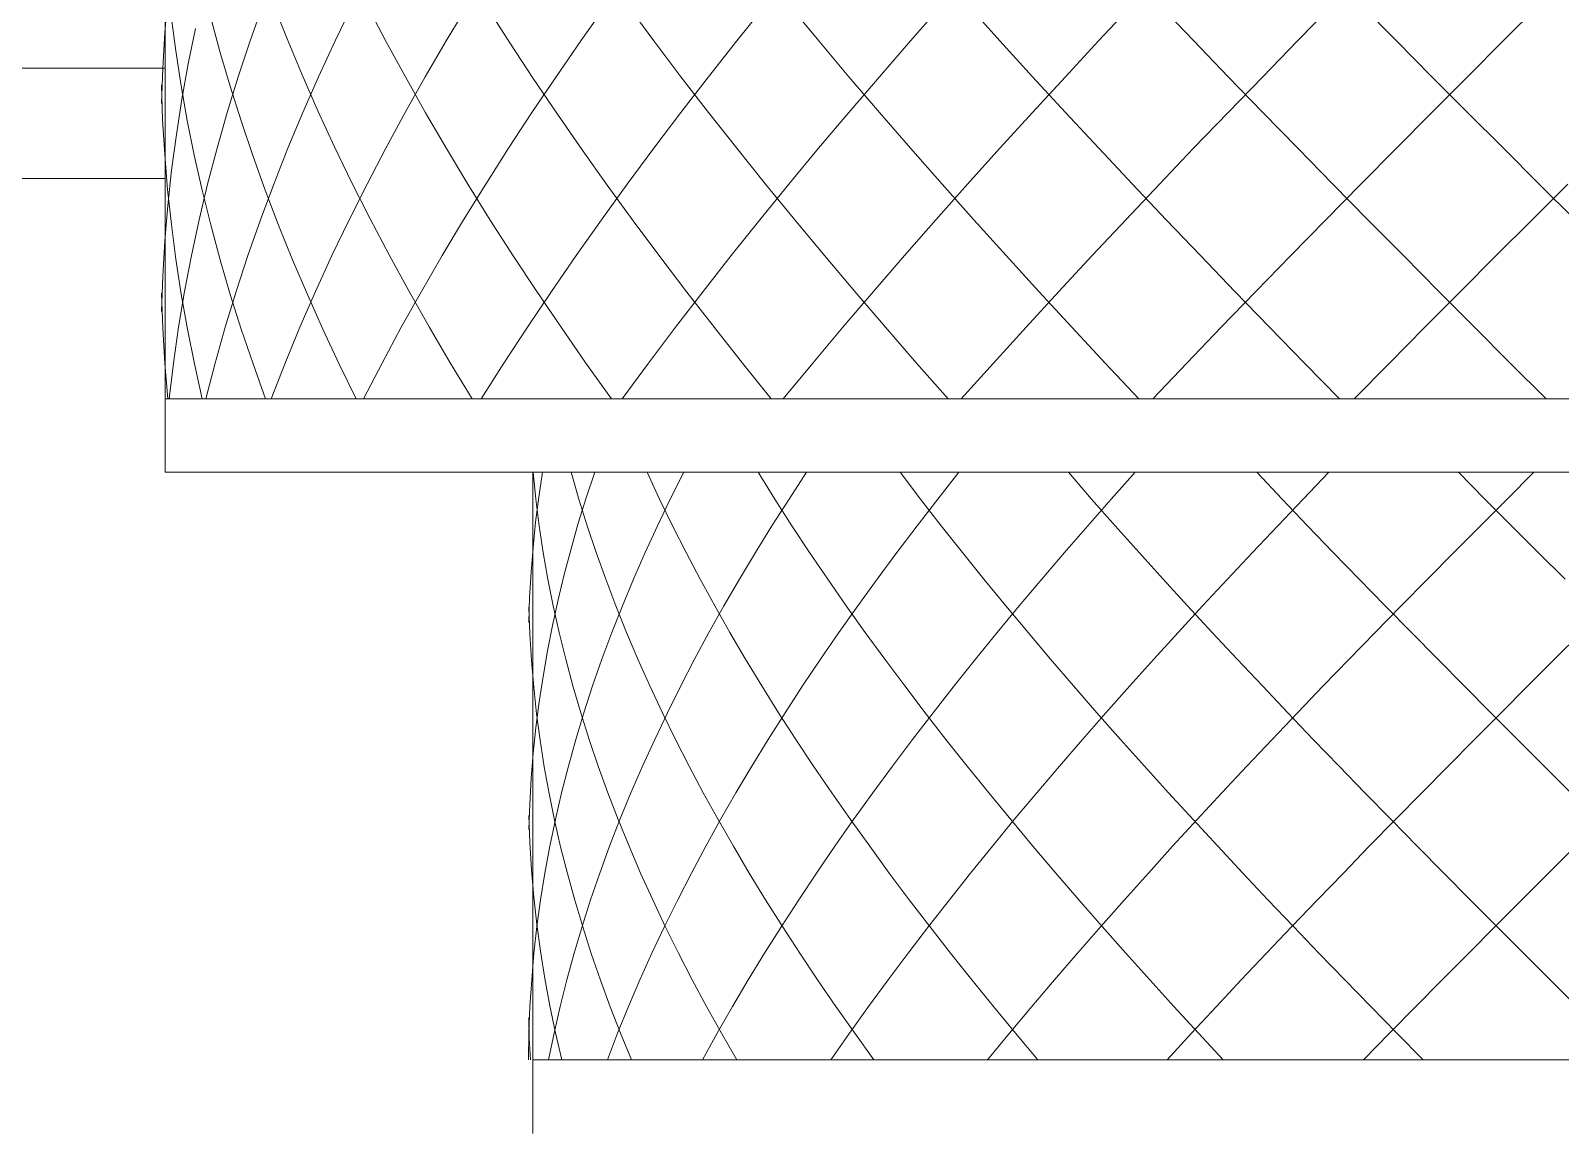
# Model space of a CAD drawing. Header units: millimetres. Extents: x -13140 to 14823, y 100 to 6213.
# Drawn here: x -10478 to -10269.9, y 2480 to 2630.1 of the extents above; entities that cross this region are included whole.
import ezdxf

# ---------------------------------------------------------------- set-up
doc = ezdxf.new("R2010")
doc.units = ezdxf.units.MM
doc.layers.add('A-GENM', color=13, linetype='Continuous', lineweight=9)
doc.layers.add('E-LITE-EQPM', color=33, linetype='Continuous', lineweight=9)

# ---------------------------------------------------------------- blocks, each defined once
blk = doc.blocks.new('Quadro Henri Matisse Papiers Decoupés X - Grande_ Moldura Preta-4391426-ELEVAÇÃO 1 SUÍTE')
at = {"layer": 'A-GENM', "color": 55}
for p, q in [((-10798.98, 2625), (-10459.65, 2625)), ((-10459.65, 2610), (-10783.98, 2610))]:
    blk.add_line(p, q, dxfattribs=at)
blk = doc.blocks.new('FP_5-ELEVAÇÃO 1 SUÍTE')
at = {"layer": 'E-LITE-EQPM'}
for p, q in [((-10459.65, 2770), (-10459.65, 2580)), ((-10459.71, 2629.85), (-10459.3, 2634.69)), ((-10448.1, 2628.72), (-10446.37, 2633.59)), ((-10443.08, 2629.01), (-10445.01, 2633.92)), ((-10436.53, 2628.72), (-10434.17, 2633.59)), ((-10429.62, 2628.67), (-10432.16, 2633.54)), ((-10421.43, 2628.72), (-10418.5, 2633.59)), ((-10412.76, 2628.44), (-10415.85, 2633.28)), ((-10403.1, 2628.72), (-10399.65, 2633.59)), ((-10393.18, 2628.72), (-10396.78, 2633.59)), ((-10381.91, 2628.72), (-10378, 2633.59)), ((-10370.75, 2628.72), (-10374.78, 2633.59)), ((-10358.28, 2628.72), (-10353.99, 2633.59)), ((-10346.1, 2628.72), (-10350.48, 2633.59)), ((-10332.67, 2628.72), (-10328.1, 2633.59)), ((-10319.72, 2628.72), (-10324.37, 2633.59)), ((-10305.61, 2628.72), (-10300.84, 2633.59)), ((-10292.15, 2628.72), (-10296.96, 2633.59)), ((-10277.63, 2628.72), (-10272.76, 2633.59)), ((-10458.21, 2627.36), (-10458.83, 2632.09)), ((-10452.21, 2627.3), (-10453.48, 2632.03)), ((-10460, 2625.02), (-10459.71, 2629.85)), ((-10456.53, 2625.58), (-10455.55, 2630.4)), ((-10449.71, 2623.85), (-10448.1, 2628.72)), ((-10441.03, 2624.11), (-10443.08, 2629.01)), ((-10438.78, 2623.85), (-10436.53, 2628.72)), ((-10426.98, 2623.81), (-10429.62, 2628.67)), ((-10424.27, 2623.85), (-10421.43, 2628.72)), ((-10406.48, 2623.85), (-10403.1, 2628.72)), ((-10389.49, 2623.85), (-10393.18, 2628.72)), ((-10385.75, 2623.85), (-10381.91, 2628.72)), ((-10366.65, 2623.85), (-10370.75, 2628.72)), ((-10362.5, 2623.85), (-10358.28, 2628.72)), ((-10341.66, 2623.85), (-10346.1, 2628.72)), ((-10337.2, 2623.85), (-10332.67, 2628.72)), ((-10315.05, 2623.85), (-10319.72, 2628.72)), ((-10310.35, 2623.85), (-10305.61, 2628.72)), ((-10287.32, 2623.85), (-10292.15, 2628.72)), ((-10282.49, 2623.85), (-10277.63, 2628.72)), ((-10457.48, 2622.62), (-10458.21, 2627.36)), ((-10450.83, 2622.57), (-10452.21, 2627.3)), ((-10409.58, 2623.59), (-10412.76, 2628.44)), ((-10460.17, 2620.19), (-10460, 2625.02)), ((-10457.39, 2620.77), (-10456.53, 2625.58)), ((-10460.01, 2617.99), (-10460.18, 2622.74)), ((-10456.65, 2617.89), (-10457.48, 2622.62)), ((-10451.22, 2618.97), (-10449.71, 2623.85)), ((-10449.34, 2617.84), (-10450.83, 2622.57)), ((-10438.88, 2619.21), (-10441.03, 2624.11)), ((-10440.93, 2618.97), (-10438.78, 2623.85)), ((-10427.01, 2618.97), (-10424.27, 2623.85)), ((-10424.24, 2618.94), (-10426.98, 2623.81)), ((-10409.76, 2618.97), (-10406.48, 2623.85)), ((-10406.31, 2618.75), (-10409.58, 2623.59)), ((-10389.51, 2618.97), (-10385.75, 2623.85)), ((-10385.73, 2618.97), (-10389.49, 2623.85)), ((-10366.67, 2618.97), (-10362.5, 2623.85)), ((-10362.48, 2618.97), (-10366.65, 2623.85)), ((-10341.69, 2618.97), (-10337.2, 2623.85)), ((-10337.18, 2618.97), (-10341.66, 2623.85)), ((-10315.07, 2618.97), (-10310.35, 2623.85)), ((-10310.33, 2618.97), (-10315.05, 2623.85)), ((-10287.34, 2618.97), (-10282.49, 2623.85)), ((-10282.47, 2618.97), (-10287.32, 2623.85)), ((-10458.14, 2615.96), (-10457.39, 2620.77)), ((-10452.61, 2614.1), (-10451.22, 2618.97)), ((-10442.96, 2614.1), (-10440.93, 2618.97)), ((-10436.62, 2614.31), (-10438.88, 2619.21)), ((-10429.66, 2614.1), (-10427.01, 2618.97)), ((-10421.4, 2614.07), (-10424.24, 2618.94)), ((-10412.96, 2614.1), (-10409.76, 2618.97)), ((-10402.95, 2613.91), (-10406.31, 2618.75)), ((-10393.19, 2614.1), (-10389.51, 2618.97)), ((-10381.89, 2614.1), (-10385.73, 2618.97)), ((-10370.77, 2614.1), (-10366.67, 2618.97)), ((-10358.26, 2614.1), (-10362.48, 2618.97)), ((-10346.12, 2614.1), (-10341.69, 2618.97)), ((-10332.65, 2614.1), (-10337.18, 2618.97)), ((-10319.75, 2614.1), (-10315.07, 2618.97)), ((-10305.59, 2614.1), (-10310.33, 2618.97)), ((-10292.17, 2614.1), (-10287.34, 2618.97)), ((-10277.61, 2614.1), (-10282.47, 2618.97)), ((-10459.72, 2613.24), (-10460.01, 2617.99)), ((-10455.7, 2613.15), (-10456.65, 2617.89)), ((-10447.74, 2613.11), (-10449.34, 2617.84)), ((-10458.78, 2611.14), (-10458.14, 2615.96)), ((-10453.89, 2609.23), (-10452.61, 2614.1)), ((-10444.89, 2609.23), (-10442.96, 2614.1)), ((-10434.25, 2609.41), (-10436.62, 2614.31)), ((-10432.2, 2609.23), (-10429.66, 2614.1)), ((-10418.47, 2609.2), (-10421.4, 2614.07)), ((-10416.06, 2609.23), (-10412.96, 2614.1)), ((-10396.8, 2609.23), (-10393.19, 2614.1)), ((-10377.98, 2609.23), (-10381.89, 2614.1)), ((-10374.8, 2609.23), (-10370.77, 2614.1)), ((-10353.97, 2609.23), (-10358.26, 2614.1)), ((-10350.5, 2609.23), (-10346.12, 2614.1)), ((-10328.08, 2609.23), (-10332.65, 2614.1)), ((-10324.39, 2609.23), (-10319.75, 2614.1)), ((-10300.82, 2609.23), (-10305.59, 2614.1)), ((-10296.98, 2609.23), (-10292.17, 2614.1)), ((-10272.74, 2609.23), (-10277.61, 2614.1)), ((-10459.33, 2608.49), (-10459.72, 2613.24)), ((-10454.64, 2608.41), (-10455.7, 2613.15)), ((-10446.04, 2608.38), (-10447.74, 2613.11)), ((-10399.51, 2609.06), (-10402.95, 2613.91)), ((-10459.3, 2606.33), (-10458.78, 2611.14)), ((-10458.82, 2603.74), (-10459.33, 2608.49)), ((-10455.05, 2604.36), (-10453.89, 2609.23)), ((-10453.47, 2603.68), (-10454.64, 2608.41)), ((-10446.71, 2604.36), (-10444.89, 2609.23)), ((-10444.24, 2603.65), (-10446.04, 2608.38)), ((-10434.64, 2604.36), (-10432.2, 2609.23)), ((-10431.78, 2604.51), (-10434.25, 2609.41)), ((-10419.07, 2604.36), (-10416.06, 2609.23)), ((-10415.44, 2604.34), (-10418.47, 2609.2)), ((-10400.32, 2604.36), (-10396.8, 2609.23)), ((-10395.99, 2604.22), (-10399.51, 2609.06)), ((-10378.77, 2604.36), (-10374.8, 2609.23)), ((-10374, 2604.36), (-10377.98, 2609.23)), ((-10354.83, 2604.36), (-10350.5, 2609.23)), ((-10349.63, 2604.36), (-10353.97, 2609.23)), ((-10328.99, 2604.36), (-10324.39, 2609.23)), ((-10323.47, 2604.36), (-10328.08, 2609.23)), ((-10301.77, 2604.36), (-10296.98, 2609.23)), ((-10296.03, 2604.36), (-10300.82, 2609.23)), ((-10273.71, 2604.36), (-10268.83, 2609.23)), ((-10267.86, 2604.36), (-10272.74, 2609.23)), ((-10459.71, 2601.51), (-10459.3, 2606.33)), ((-10458.2, 2598.99), (-10458.82, 2603.74)), ((-10456.09, 2599.49), (-10455.05, 2604.36)), ((-10452.19, 2598.94), (-10453.47, 2603.68)), ((-10448.42, 2599.49), (-10446.71, 2604.36)), ((-10442.33, 2598.92), (-10444.24, 2603.65)), ((-10436.98, 2599.49), (-10434.64, 2604.36)), ((-10429.2, 2599.61), (-10431.78, 2604.51)), ((-10421.99, 2599.49), (-10419.07, 2604.36)), ((-10412.32, 2599.47), (-10415.44, 2604.34)), ((-10403.77, 2599.49), (-10400.32, 2604.36)), ((-10392.38, 2599.38), (-10395.99, 2604.22)), ((-10382.66, 2599.49), (-10378.77, 2604.36)), ((-10369.96, 2599.49), (-10374, 2604.36)), ((-10359.1, 2599.49), (-10354.83, 2604.36)), ((-10345.24, 2599.49), (-10349.63, 2604.36)), ((-10333.56, 2599.49), (-10328.99, 2604.36)), ((-10318.82, 2599.49), (-10323.47, 2604.36)), ((-10306.54, 2599.49), (-10301.77, 2604.36)), ((-10291.21, 2599.49), (-10296.03, 2604.36)), ((-10278.58, 2599.49), (-10273.71, 2604.36)), ((-10460, 2596.7), (-10459.71, 2601.51)), ((-10457.02, 2594.62), (-10456.09, 2599.49)), ((-10450.02, 2594.62), (-10448.42, 2599.49)), ((-10439.21, 2594.62), (-10436.98, 2599.49)), ((-10426.53, 2594.7), (-10429.2, 2599.61)), ((-10424.81, 2594.62), (-10421.99, 2599.49)), ((-10409.11, 2594.6), (-10412.32, 2599.47)), ((-10407.12, 2594.62), (-10403.77, 2599.49)), ((-10386.48, 2594.62), (-10382.66, 2599.49)), ((-10365.84, 2594.62), (-10369.96, 2599.49)), ((-10363.32, 2594.62), (-10359.1, 2599.49)), ((-10340.8, 2594.62), (-10345.24, 2599.49)), ((-10338.08, 2594.62), (-10333.56, 2599.49)), ((-10314.13, 2594.62), (-10318.82, 2599.49)), ((-10311.27, 2594.62), (-10306.54, 2599.49)), ((-10286.38, 2594.62), (-10291.21, 2599.49)), ((-10283.44, 2594.62), (-10278.58, 2599.49)), ((-10457.47, 2594.25), (-10458.2, 2598.99)), ((-10450.81, 2594.21), (-10452.19, 2598.94)), ((-10440.32, 2594.19), (-10442.33, 2598.92)), ((-10388.7, 2594.53), (-10392.38, 2599.38)), ((-10460.17, 2591.89), (-10460, 2596.7)), ((-10460, 2589.6), (-10460.18, 2594.4)), ((-10457.84, 2589.74), (-10457.02, 2594.62)), ((-10456.63, 2589.5), (-10457.47, 2594.25)), ((-10451.5, 2589.74), (-10450.02, 2594.62)), ((-10449.31, 2589.47), (-10450.81, 2594.21)), ((-10441.33, 2589.74), (-10439.21, 2594.62)), ((-10438.21, 2589.46), (-10440.32, 2594.19)), ((-10427.54, 2589.74), (-10424.81, 2594.62)), ((-10423.75, 2589.8), (-10426.53, 2594.7)), ((-10410.39, 2589.74), (-10407.12, 2594.62)), ((-10405.81, 2589.73), (-10409.11, 2594.6)), ((-10390.23, 2589.74), (-10386.48, 2594.62)), ((-10384.95, 2589.69), (-10388.7, 2594.53)), ((-10367.47, 2589.74), (-10363.32, 2594.62)), ((-10361.67, 2589.74), (-10365.84, 2594.62)), ((-10342.55, 2589.74), (-10338.08, 2594.62)), ((-10336.31, 2589.74), (-10340.8, 2594.62)), ((-10315.98, 2589.74), (-10311.27, 2594.62)), ((-10309.41, 2589.74), (-10314.13, 2594.62)), ((-10288.28, 2589.74), (-10283.44, 2594.62)), ((-10281.53, 2589.74), (-10286.38, 2594.62)), ((-10459.71, 2584.8), (-10460, 2589.6)), ((-10458.53, 2584.87), (-10457.84, 2589.74)), ((-10455.67, 2584.75), (-10456.63, 2589.5)), ((-10452.87, 2584.87), (-10451.5, 2589.74)), ((-10447.71, 2584.74), (-10449.31, 2589.47)), ((-10443.35, 2584.87), (-10441.33, 2589.74)), ((-10436, 2584.73), (-10438.21, 2589.46)), ((-10430.16, 2584.87), (-10427.54, 2589.74)), ((-10420.87, 2584.9), (-10423.75, 2589.8)), ((-10413.57, 2584.87), (-10410.39, 2589.74)), ((-10402.42, 2584.87), (-10405.81, 2589.73)), ((-10393.9, 2584.87), (-10390.23, 2589.74)), ((-10381.12, 2584.84), (-10384.95, 2589.69)), ((-10371.56, 2584.87), (-10367.47, 2589.74)), ((-10357.43, 2584.87), (-10361.67, 2589.74)), ((-10346.97, 2584.87), (-10342.55, 2589.74)), ((-10331.77, 2584.87), (-10336.31, 2589.74)), ((-10320.65, 2584.87), (-10315.98, 2589.74)), ((-10304.67, 2584.87), (-10309.41, 2589.74)), ((-10293.11, 2584.87), (-10288.28, 2589.74)), ((-10276.67, 2584.87), (-10281.53, 2589.74)), ((-10459.11, 2580), (-10458.53, 2584.87)), ((-10454.12, 2580), (-10452.87, 2584.87)), ((-10445.25, 2580), (-10443.35, 2584.87)), ((-10432.68, 2580), (-10430.16, 2584.87)), ((-10417.9, 2580), (-10420.87, 2584.9)), ((-10416.65, 2580), (-10413.57, 2584.87)), ((-10398.95, 2580), (-10402.42, 2584.87)), ((-10397.49, 2580), (-10393.9, 2584.87)), ((-10377.22, 2580), (-10381.12, 2584.84)), ((-10375.58, 2580), (-10371.56, 2584.87)), ((-10353.14, 2580), (-10357.43, 2584.87)), ((-10351.35, 2580), (-10346.97, 2584.87)), ((-10327.19, 2580), (-10331.77, 2584.87)), ((-10325.29, 2580), (-10320.65, 2584.87)), ((-10299.89, 2580), (-10304.67, 2584.87)), ((-10297.92, 2580), (-10293.11, 2584.87)), ((-10271.79, 2580), (-10276.67, 2584.87)), ((-10459.31, 2580), (-10459.71, 2584.8)), ((-10454.61, 2580), (-10455.67, 2584.75)), ((-10446.01, 2580), (-10447.71, 2584.74)), ((-10433.69, 2580), (-10436, 2584.73))]:
    blk.add_line(p, q, dxfattribs=at)
blk = doc.blocks.new('FP_6-ELEVAÇÃO 1 SUÍTE')
at = {"layer": 'E-LITE-EQPM'}
for p, q in [((-10409.65, 2570), (-10409.65, 2490)), ((-10409.25, 2566.36), (-10409.62, 2570)), ((-10408.84, 2566.59), (-10408.34, 2570)), ((-10403.37, 2566.36), (-10404.42, 2570)), ((-10402.38, 2566.53), (-10401.23, 2570)), ((-10392.4, 2566.36), (-10394.08, 2570)), ((-10390.94, 2566.36), (-10389.11, 2570)), ((-10376.72, 2566.36), (-10378.98, 2570)), ((-10374.79, 2566.36), (-10372.4, 2570)), ((-10356.89, 2566.36), (-10359.65, 2570)), ((-10354.56, 2566.36), (-10351.69, 2570)), ((-10333.62, 2566.36), (-10336.77, 2570)), ((-10330.96, 2566.36), (-10327.72, 2570)), ((-10307.72, 2566.36), (-10311.16, 2570)), ((-10304.83, 2566.36), (-10301.34, 2570)), ((-10280.12, 2566.36), (-10283.73, 2570)), ((-10277.11, 2566.36), (-10273.48, 2570)), ((-10409.26, 2563.19), (-10408.84, 2566.59)), ((-10408.79, 2562.73), (-10409.25, 2566.36)), ((-10403.46, 2563.05), (-10402.38, 2566.53)), ((-10402.24, 2562.73), (-10403.37, 2566.36)), ((-10392.69, 2562.73), (-10390.94, 2566.36)), ((-10390.63, 2562.73), (-10392.4, 2566.36)), ((-10377.11, 2562.73), (-10374.79, 2566.36)), ((-10374.39, 2562.73), (-10376.72, 2566.36)), ((-10357.36, 2562.73), (-10354.56, 2566.36)), ((-10354.08, 2562.73), (-10356.89, 2566.36)), ((-10334.15, 2562.73), (-10330.96, 2566.36)), ((-10330.41, 2562.73), (-10333.62, 2566.36)), ((-10308.3, 2562.73), (-10304.83, 2566.36)), ((-10304.24, 2562.73), (-10307.72, 2566.36)), ((-10280.73, 2562.73), (-10277.11, 2566.36)), ((-10276.49, 2562.73), (-10280.12, 2566.36)), ((-10409.61, 2559.78), (-10409.26, 2563.19)), ((-10408.24, 2559.09), (-10408.79, 2562.73)), ((-10404.45, 2559.58), (-10403.46, 2563.05)), ((-10401.02, 2559.09), (-10402.24, 2562.73)), ((-10394.36, 2559.09), (-10392.69, 2562.73)), ((-10388.8, 2559.09), (-10390.63, 2562.73)), ((-10379.36, 2559.09), (-10377.11, 2562.73)), ((-10371.99, 2559.09), (-10374.39, 2562.73)), ((-10360.11, 2559.09), (-10357.36, 2562.73)), ((-10351.2, 2559.09), (-10354.08, 2562.73)), ((-10337.3, 2559.09), (-10334.15, 2562.73)), ((-10327.17, 2559.09), (-10330.41, 2562.73)), ((-10311.74, 2559.09), (-10308.3, 2562.73)), ((-10300.75, 2559.09), (-10304.24, 2562.73)), ((-10284.34, 2559.09), (-10280.73, 2562.73)), ((-10272.86, 2559.09), (-10276.49, 2562.73)), ((-10409.88, 2556.38), (-10409.61, 2559.78)), ((-10407.6, 2555.45), (-10408.24, 2559.09)), ((-10405.37, 2556.1), (-10404.45, 2559.58)), ((-10399.72, 2555.45), (-10401.02, 2559.09)), ((-10395.95, 2555.45), (-10394.36, 2559.09)), ((-10386.88, 2555.45), (-10388.8, 2559.09)), ((-10381.53, 2555.45), (-10379.36, 2559.09)), ((-10369.53, 2555.45), (-10371.99, 2559.09)), ((-10362.8, 2555.45), (-10360.11, 2559.09)), ((-10348.28, 2555.45), (-10351.2, 2559.09)), ((-10340.41, 2555.45), (-10337.3, 2559.09)), ((-10323.89, 2555.45), (-10327.17, 2559.09)), ((-10315.15, 2555.45), (-10311.74, 2559.09)), ((-10297.22, 2555.45), (-10300.75, 2559.09)), ((-10287.93, 2555.45), (-10284.34, 2559.09)), ((-10269.22, 2555.45), (-10272.86, 2559.09)), ((-10410.08, 2552.97), (-10409.88, 2556.38)), ((-10406.21, 2552.63), (-10405.37, 2556.1)), ((-10406.88, 2551.82), (-10407.6, 2555.45)), ((-10398.34, 2551.82), (-10399.72, 2555.45)), ((-10397.46, 2551.82), (-10395.95, 2555.45)), ((-10384.89, 2551.82), (-10386.88, 2555.45)), ((-10383.64, 2551.82), (-10381.53, 2555.45)), ((-10367, 2551.82), (-10369.53, 2555.45)), ((-10365.43, 2551.82), (-10362.8, 2555.45)), ((-10345.3, 2551.82), (-10348.28, 2555.45)), ((-10343.46, 2551.82), (-10340.41, 2555.45)), ((-10320.57, 2551.82), (-10323.89, 2555.45)), ((-10318.53, 2551.82), (-10315.15, 2555.45)), ((-10293.68, 2551.82), (-10297.22, 2555.45)), ((-10291.51, 2551.82), (-10287.93, 2555.45)), ((-10410.19, 2549.57), (-10410.08, 2552.97)), ((-10410.06, 2548.01), (-10410.19, 2551.63)), ((-10406.97, 2549.15), (-10406.21, 2552.63)), ((-10406.07, 2548.18), (-10406.88, 2551.82)), ((-10398.89, 2548.18), (-10397.46, 2551.82)), ((-10396.88, 2548.18), (-10398.34, 2551.82)), ((-10385.68, 2548.18), (-10383.64, 2551.82)), ((-10382.83, 2548.18), (-10384.89, 2551.82)), ((-10368, 2548.18), (-10365.43, 2551.82)), ((-10364.41, 2548.18), (-10367, 2551.82)), ((-10346.47, 2548.18), (-10343.46, 2551.82)), ((-10342.27, 2548.18), (-10345.3, 2551.82)), ((-10321.87, 2548.18), (-10318.53, 2551.82)), ((-10317.21, 2548.18), (-10320.57, 2551.82)), ((-10295.06, 2548.18), (-10291.51, 2551.82)), ((-10290.11, 2548.18), (-10293.68, 2551.82)), ((-10409.84, 2544.38), (-10410.06, 2548.01)), ((-10407.65, 2545.68), (-10406.97, 2549.15)), ((-10405.17, 2544.55), (-10406.07, 2548.18)), ((-10400.24, 2544.55), (-10398.89, 2548.18)), ((-10395.34, 2544.55), (-10396.88, 2548.18)), ((-10387.64, 2544.55), (-10385.68, 2548.18)), ((-10380.69, 2544.55), (-10382.83, 2548.18)), ((-10370.5, 2544.55), (-10368, 2548.18)), ((-10361.76, 2544.55), (-10364.41, 2548.18)), ((-10349.43, 2544.55), (-10346.47, 2548.18)), ((-10339.2, 2544.55), (-10342.27, 2548.18)), ((-10325.18, 2544.55), (-10321.87, 2548.18)), ((-10313.82, 2544.55), (-10317.21, 2548.18)), ((-10298.6, 2544.55), (-10295.06, 2548.18)), ((-10286.53, 2544.55), (-10290.11, 2548.18)), ((-10270.65, 2544.55), (-10267, 2548.18)), ((-10408.26, 2542.2), (-10407.65, 2545.68)), ((-10409.53, 2540.76), (-10409.84, 2544.38)), ((-10404.19, 2540.91), (-10405.17, 2544.55)), ((-10401.51, 2540.91), (-10400.24, 2544.55)), ((-10393.71, 2540.91), (-10395.34, 2544.55)), ((-10389.52, 2540.91), (-10387.64, 2544.55)), ((-10378.48, 2540.91), (-10380.69, 2544.55)), ((-10372.94, 2540.91), (-10370.5, 2544.55)), ((-10359.04, 2540.91), (-10361.76, 2544.55)), ((-10352.33, 2540.91), (-10349.43, 2544.55)), ((-10336.08, 2540.91), (-10339.2, 2544.55)), ((-10328.44, 2540.91), (-10325.18, 2544.55)), ((-10310.4, 2540.91), (-10313.82, 2544.55)), ((-10302.12, 2540.91), (-10298.6, 2544.55)), ((-10282.93, 2540.91), (-10286.53, 2544.55)), ((-10274.28, 2540.91), (-10270.65, 2544.55)), ((-10408.78, 2538.73), (-10408.26, 2542.2)), ((-10409.13, 2537.13), (-10409.53, 2540.76)), ((-10403.13, 2537.27), (-10404.19, 2540.91)), ((-10402.69, 2537.27), (-10401.51, 2540.91)), ((-10392.01, 2537.27), (-10393.71, 2540.91)), ((-10391.33, 2537.27), (-10389.52, 2540.91)), ((-10376.21, 2537.27), (-10378.48, 2540.91)), ((-10375.31, 2537.27), (-10372.94, 2540.91)), ((-10356.27, 2537.27), (-10359.04, 2540.91)), ((-10355.18, 2537.27), (-10352.33, 2540.91)), ((-10332.91, 2537.27), (-10336.08, 2540.91)), ((-10331.67, 2537.27), (-10328.44, 2540.91)), ((-10306.95, 2537.27), (-10310.4, 2540.91)), ((-10305.61, 2537.27), (-10302.12, 2540.91)), ((-10279.31, 2537.27), (-10282.93, 2540.91)), ((-10277.91, 2537.27), (-10274.28, 2540.91)), ((-10409.22, 2535.25), (-10408.78, 2538.73)), ((-10408.65, 2533.51), (-10409.13, 2537.13)), ((-10403.79, 2533.64), (-10402.69, 2537.27)), ((-10401.98, 2533.64), (-10403.13, 2537.27)), ((-10393.06, 2533.64), (-10391.33, 2537.27)), ((-10390.23, 2533.64), (-10392.01, 2537.27)), ((-10377.61, 2533.64), (-10375.31, 2537.27)), ((-10373.86, 2533.64), (-10376.21, 2537.27)), ((-10357.98, 2533.64), (-10355.18, 2537.27)), ((-10353.44, 2533.64), (-10356.27, 2537.27)), ((-10334.85, 2533.64), (-10331.67, 2537.27)), ((-10329.7, 2533.64), (-10332.91, 2537.27)), ((-10309.07, 2533.64), (-10305.61, 2537.27)), ((-10303.47, 2533.64), (-10306.95, 2537.27)), ((-10281.53, 2533.64), (-10277.91, 2537.27)), ((-10275.69, 2533.64), (-10279.31, 2537.27)), ((-10409.59, 2531.78), (-10409.22, 2535.25)), ((-10408.08, 2529.88), (-10408.65, 2533.51)), ((-10404.8, 2530), (-10403.79, 2533.64)), ((-10400.74, 2530), (-10401.98, 2533.64)), ((-10394.72, 2530), (-10393.06, 2533.64)), ((-10388.38, 2530), (-10390.23, 2533.64)), ((-10379.85, 2530), (-10377.61, 2533.64)), ((-10371.45, 2530), (-10373.86, 2533.64)), ((-10360.71, 2530), (-10357.98, 2533.64)), ((-10350.56, 2530), (-10353.44, 2533.64)), ((-10338, 2530), (-10334.85, 2533.64)), ((-10326.45, 2530), (-10329.7, 2533.64)), ((-10312.5, 2530), (-10309.07, 2533.64)), ((-10299.97, 2530), (-10303.47, 2533.64)), ((-10285.13, 2530), (-10281.53, 2533.64)), ((-10272.06, 2530), (-10275.69, 2533.64)), ((-10409.87, 2528.3), (-10409.59, 2531.78)), ((-10407.43, 2526.26), (-10408.08, 2529.88)), ((-10405.73, 2526.36), (-10404.8, 2530)), ((-10399.42, 2526.36), (-10400.74, 2530)), ((-10396.29, 2526.36), (-10394.72, 2530)), ((-10386.45, 2526.36), (-10388.38, 2530)), ((-10382.01, 2526.36), (-10379.85, 2530)), ((-10368.97, 2526.36), (-10371.45, 2530)), ((-10363.39, 2526.36), (-10360.71, 2530)), ((-10347.62, 2526.36), (-10350.56, 2530)), ((-10341.09, 2526.36), (-10338, 2530)), ((-10323.16, 2526.36), (-10326.45, 2530)), ((-10315.9, 2526.36), (-10312.5, 2530)), ((-10296.44, 2526.36), (-10299.97, 2530)), ((-10288.72, 2526.36), (-10285.13, 2530)), ((-10268.41, 2526.36), (-10272.06, 2530)), ((-10410.07, 2524.83), (-10409.87, 2528.3)), ((-10410.19, 2521.35), (-10410.07, 2524.83)), ((-10406.68, 2522.63), (-10407.43, 2526.26)), ((-10406.57, 2522.73), (-10405.73, 2526.36)), ((-10398.03, 2522.73), (-10399.42, 2526.36)), ((-10397.79, 2522.73), (-10396.29, 2526.36)), ((-10384.44, 2522.73), (-10386.45, 2526.36)), ((-10384.1, 2522.73), (-10382.01, 2526.36)), ((-10366.43, 2522.73), (-10368.97, 2526.36)), ((-10366, 2522.73), (-10363.39, 2526.36)), ((-10344.63, 2522.73), (-10347.62, 2526.36)), ((-10344.14, 2522.73), (-10341.09, 2526.36)), ((-10319.83, 2522.73), (-10323.16, 2526.36)), ((-10319.27, 2522.73), (-10315.9, 2526.36)), ((-10292.89, 2522.73), (-10296.44, 2526.36)), ((-10292.3, 2522.73), (-10288.72, 2526.36)), ((-10410.05, 2519.58), (-10410.19, 2523.28)), ((-10407.33, 2519.09), (-10406.57, 2522.73)), ((-10405.86, 2519), (-10406.68, 2522.63)), ((-10399.2, 2519.09), (-10397.79, 2522.73)), ((-10396.54, 2519.09), (-10398.03, 2522.73)), ((-10386.12, 2519.09), (-10384.1, 2522.73)), ((-10382.36, 2519.09), (-10384.44, 2522.73)), ((-10368.56, 2519.09), (-10366, 2522.73)), ((-10363.82, 2519.09), (-10366.43, 2522.73)), ((-10347.13, 2519.09), (-10344.14, 2522.73)), ((-10341.6, 2519.09), (-10344.63, 2522.73)), ((-10322.61, 2519.09), (-10319.27, 2522.73)), ((-10316.46, 2519.09), (-10319.83, 2522.73)), ((-10295.85, 2519.09), (-10292.3, 2522.73)), ((-10289.32, 2519.09), (-10292.89, 2522.73)), ((-10409.82, 2515.88), (-10410.05, 2519.58)), ((-10408, 2515.45), (-10407.33, 2519.09)), ((-10404.94, 2515.38), (-10405.86, 2519)), ((-10400.53, 2515.45), (-10399.2, 2519.09)), ((-10394.98, 2515.45), (-10396.54, 2519.09)), ((-10388.06, 2515.45), (-10386.12, 2519.09)), ((-10380.21, 2515.45), (-10382.36, 2519.09)), ((-10371.04, 2515.45), (-10368.56, 2519.09)), ((-10361.16, 2515.45), (-10363.82, 2519.09)), ((-10350.08, 2515.45), (-10347.13, 2519.09)), ((-10338.51, 2515.45), (-10341.6, 2519.09)), ((-10325.9, 2515.45), (-10322.61, 2519.09)), ((-10313.07, 2515.45), (-10316.46, 2519.09)), ((-10299.38, 2515.45), (-10295.85, 2519.09)), ((-10285.73, 2515.45), (-10289.32, 2519.09)), ((-10271.45, 2515.45), (-10267.81, 2519.09)), ((-10409.5, 2512.18), (-10409.82, 2515.88)), ((-10408.58, 2511.82), (-10408, 2515.45)), ((-10403.94, 2511.75), (-10404.94, 2515.38)), ((-10401.78, 2511.82), (-10400.53, 2515.45)), ((-10393.34, 2511.82), (-10394.98, 2515.45)), ((-10389.93, 2511.82), (-10388.06, 2515.45)), ((-10377.99, 2511.82), (-10380.21, 2515.45)), ((-10373.47, 2511.82), (-10371.04, 2515.45)), ((-10358.43, 2511.82), (-10361.16, 2515.45)), ((-10352.97, 2511.82), (-10350.08, 2515.45)), ((-10335.38, 2511.82), (-10338.51, 2515.45)), ((-10329.16, 2511.82), (-10325.9, 2515.45)), ((-10309.64, 2511.82), (-10313.07, 2515.45)), ((-10302.89, 2511.82), (-10299.38, 2515.45)), ((-10282.13, 2511.82), (-10285.73, 2515.45)), ((-10275.09, 2511.82), (-10271.45, 2515.45)), ((-10409.09, 2508.49), (-10409.5, 2512.18)), ((-10409.08, 2508.18), (-10408.58, 2511.82)), ((-10402.86, 2508.13), (-10403.94, 2511.75)), ((-10402.94, 2508.18), (-10401.78, 2511.82)), ((-10391.62, 2508.18), (-10393.34, 2511.82)), ((-10391.72, 2508.18), (-10389.93, 2511.82)), ((-10375.69, 2508.18), (-10377.99, 2511.82)), ((-10375.82, 2508.18), (-10373.47, 2511.82)), ((-10355.65, 2508.18), (-10358.43, 2511.82)), ((-10355.81, 2508.18), (-10352.97, 2511.82)), ((-10332.2, 2508.18), (-10335.38, 2511.82)), ((-10332.38, 2508.18), (-10329.16, 2511.82)), ((-10306.18, 2508.18), (-10309.64, 2511.82)), ((-10306.38, 2508.18), (-10302.89, 2511.82)), ((-10278.51, 2508.18), (-10282.13, 2511.82)), ((-10278.71, 2508.18), (-10275.09, 2511.82)), ((-10409.49, 2504.55), (-10409.08, 2508.18)), ((-10408.59, 2504.79), (-10409.09, 2508.49)), ((-10404.02, 2504.55), (-10402.94, 2508.18)), ((-10401.69, 2504.5), (-10402.86, 2508.13)), ((-10393.44, 2504.55), (-10391.72, 2508.18)), ((-10389.83, 2504.55), (-10391.62, 2508.18)), ((-10378.11, 2504.55), (-10375.82, 2508.18)), ((-10373.33, 2504.55), (-10375.69, 2508.18)), ((-10358.59, 2504.55), (-10355.81, 2508.18)), ((-10352.81, 2504.55), (-10355.65, 2508.18)), ((-10335.56, 2504.55), (-10332.38, 2508.18)), ((-10328.98, 2504.55), (-10332.2, 2508.18)), ((-10309.83, 2504.55), (-10306.38, 2508.18)), ((-10302.7, 2504.55), (-10306.18, 2508.18)), ((-10282.33, 2504.55), (-10278.71, 2508.18)), ((-10274.88, 2504.55), (-10278.51, 2508.18)), ((-10409.8, 2500.91), (-10409.49, 2504.55)), ((-10408, 2501.09), (-10408.59, 2504.79)), ((-10405.02, 2500.91), (-10404.02, 2504.55)), ((-10400.44, 2500.88), (-10401.69, 2504.5)), ((-10395.07, 2500.91), (-10393.44, 2504.55)), ((-10387.96, 2500.91), (-10389.83, 2504.55)), ((-10380.33, 2500.91), (-10378.11, 2504.55)), ((-10370.91, 2500.91), (-10373.33, 2504.55)), ((-10361.31, 2500.91), (-10358.59, 2504.55)), ((-10349.91, 2500.91), (-10352.81, 2504.55)), ((-10338.69, 2500.91), (-10335.56, 2504.55)), ((-10325.72, 2500.91), (-10328.98, 2504.55)), ((-10313.26, 2500.91), (-10309.83, 2504.55)), ((-10299.18, 2500.91), (-10302.7, 2504.55)), ((-10285.93, 2500.91), (-10282.33, 2504.55)), ((-10271.25, 2500.91), (-10274.88, 2504.55)), ((-10410.04, 2497.27), (-10409.8, 2500.91)), ((-10407.31, 2497.39), (-10408, 2501.09)), ((-10405.93, 2497.27), (-10405.02, 2500.91)), ((-10399.11, 2497.25), (-10400.44, 2500.88)), ((-10396.63, 2497.27), (-10395.07, 2500.91)), ((-10386.01, 2497.27), (-10387.96, 2500.91)), ((-10382.48, 2497.27), (-10380.33, 2500.91)), ((-10368.41, 2497.27), (-10370.91, 2500.91)), ((-10363.97, 2497.27), (-10361.31, 2500.91)), ((-10346.96, 2497.27), (-10349.91, 2500.91)), ((-10341.77, 2497.27), (-10338.69, 2500.91)), ((-10322.42, 2497.27), (-10325.72, 2500.91)), ((-10316.65, 2497.27), (-10313.26, 2500.91)), ((-10295.65, 2497.27), (-10299.18, 2500.91)), ((-10289.52, 2497.27), (-10285.93, 2500.91)), ((-10267.61, 2497.27), (-10271.25, 2500.91)), ((-10410.12, 2492.9), (-10410.2, 2495.79)), ((-10410.18, 2493.64), (-10410.04, 2497.27)), ((-10406.54, 2493.7), (-10407.31, 2497.39)), ((-10406.75, 2493.64), (-10405.93, 2497.27)), ((-10397.7, 2493.63), (-10399.11, 2497.25)), ((-10398.11, 2493.64), (-10396.63, 2497.27)), ((-10383.98, 2493.64), (-10386.01, 2497.27)), ((-10384.55, 2493.64), (-10382.48, 2497.27)), ((-10365.86, 2493.64), (-10368.41, 2497.27)), ((-10366.57, 2493.64), (-10363.97, 2497.27)), ((-10343.97, 2493.64), (-10346.96, 2497.27)), ((-10344.8, 2493.64), (-10341.77, 2497.27)), ((-10319.08, 2493.64), (-10322.42, 2497.27)), ((-10320.02, 2493.64), (-10316.65, 2497.27)), ((-10292.1, 2493.64), (-10295.65, 2497.27)), ((-10293.09, 2493.64), (-10289.52, 2497.27)), ((-10410.23, 2490), (-10410.18, 2493.64)), ((-10407.49, 2490), (-10406.75, 2493.64)), ((-10405.68, 2490), (-10406.54, 2493.7)), ((-10399.5, 2490), (-10398.11, 2493.64)), ((-10396.21, 2490), (-10397.7, 2493.63)), ((-10386.56, 2490), (-10384.55, 2493.64)), ((-10381.89, 2490), (-10383.98, 2493.64)), ((-10369.11, 2490), (-10366.57, 2493.64)), ((-10363.24, 2490), (-10365.86, 2493.64)), ((-10347.79, 2490), (-10344.8, 2493.64)), ((-10340.92, 2490), (-10343.97, 2493.64)), ((-10323.34, 2490), (-10320.02, 2493.64)), ((-10315.71, 2490), (-10319.08, 2493.64)), ((-10296.64, 2490), (-10293.09, 2493.64)), ((-10288.52, 2490), (-10292.1, 2493.64)), ((-10409.98, 2490), (-10410.12, 2492.9))]:
    blk.add_line(p, q, dxfattribs=at)
blk = doc.blocks.new('PENDENTE ITACARÉ - PENDENTE ITACARÉ-4645809-ELEVAÇÃO 1 SUÍTE')
at = {"layer": 'E-LITE-EQPM'}
for p, q in [((-10059.65, 2580), (-10459.65, 2580)), ((-10459.65, 2580), (-10459.65, 2570)), ((-10459.65, 2580), (-10059.65, 2580)), ((-10059.65, 2570), (-10459.65, 2570)), ((-10109.65, 2490), (-10409.65, 2490)), ((-10409.65, 2490), (-10409.65, 2480)), ((-10409.65, 2490), (-10109.65, 2490))]:
    blk.add_line(p, q, dxfattribs=at)
for name in ['FP_5-ELEVAÇÃO 1 SUÍTE', 'FP_6-ELEVAÇÃO 1 SUÍTE']:
    blk.add_blockref(name, (0, 0), dxfattribs=at)

msp = doc.modelspace()

# ---------------------------------------------------------------- block references
at = {"layer": 'A-GENM', "color": 55}
msp.add_blockref('Quadro Henri Matisse Papiers Decoupés X - Grande_ Moldura Preta-4391426-ELEVAÇÃO 1 SUÍTE', (0, 0), dxfattribs=at)
at = {"layer": 'E-LITE-EQPM'}
msp.add_blockref('PENDENTE ITACARÉ - PENDENTE ITACARÉ-4645809-ELEVAÇÃO 1 SUÍTE', (0, 0), dxfattribs=at)

doc.saveas('drawing.dxf')
